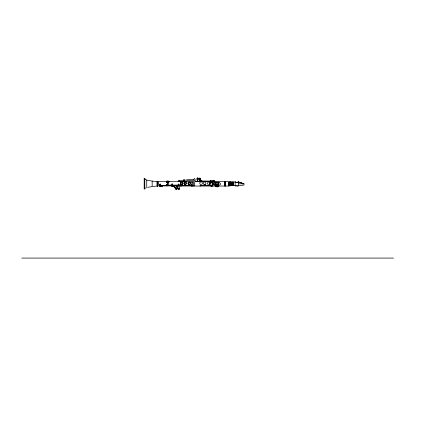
<?xml version="1.0" encoding="UTF-8"?>
<svg xmlns="http://www.w3.org/2000/svg" width="436" height="436" viewBox="0 0 436 436"><rect width="100%" height="100%" fill="white"/><g stroke="black" fill="none" stroke-linecap="round" stroke-linejoin="round"><path stroke-width="0.65" d="M168.16 182.401L167.604 182.101L167.609 182.891L167.942 182.869L167.936 182.079M180.951 186.025L180.951 184.03L180.509 184.03L180.504 186.025L191.508 186.014L191.508 186.385L192.036 186.385L192.036 186.014L193.475 186.014L193.475 185.594L192.036 185.594L192.036 184.232A1.014 1.014 0 0 0 192.658 182.689A1.014 1.014 0 0 0 190.995 182.635A1.014 1.014 0 0 0 191.508 184.215L191.508 185.594L189.551 185.594L189.9 184.455A1.303 1.303 0 0 0 190.243 182.493A1.303 1.303 0 0 0 188.254 182.493A1.303 1.303 0 0 0 188.597 184.455L189.022 185.594L185.442 185.594L185.829 184.314A1.248 1.248 0 0 0 186.156 182.433A1.248 1.248 0 0 0 184.248 182.433A1.248 1.248 0 0 0 184.581 184.314L185.055 185.594L181.85 185.594L182.303 184.368A1.335 1.335 0 0 0 182.793 182.548A1.335 1.335 0 0 0 180.967 182.057A1.335 1.335 0 0 0 180.482 183.883L181.425 185.594L180.569 185.594L180.569 186.014M217.58 184.363L217.58 185.796L216.943 185.801L216.943 184.395L215.624 184.39L215.624 185.78L215.046 185.769L215.046 184.39L213.237 184.395L213.34 183.643M216.038 186.597L216.087 185.627L216.43 185.48L218.332 185.681C218.85 187.148 216.817 187.071 216.038 186.597L216.038 185.801M218.332 186.477L217.58 186.216L217.58 185.453C217.4 186.559 216.272 185.104 216.943 184.39M217.128 185.796L217.58 185.791L216.97 185.622M217.58 185.856L217.58 184.39L218.376 184.395L219.422 185.137L220 184.978L220.578 183.981L220.425 183.403L219.422 182.798L218.845 182.978L218.376 184.363M238.634 182.21L238.421 181.839L236.884 182.602L235.14 181.839L235.14 185.791M178.242 186.101L178.248 184.106L178.755 184.106L178.755 186.101L178.248 185.965M178.248 184.657L178.537 184.968M217.58 185.523L216.943 185.491L216.91 186.205L216.087 186.423M217.39 185.622L217.58 186.216M209.176 184.243L209.193 183.594L210.593 182.804L211.956 182.826L213.329 183.649L213.329 184.395L211.901 185.142L210.544 185.093L209.176 184.243L210.163 184.957M209.345 184.248L209.362 183.6L210.207 182.918M210.479 181.414L210.457 181.114C210.076 181.578 210.741 181.703 210.457 181.174L210.277 181.403M172.765 185.834L172.503 185.36M166.487 182.221C165.974 180.455 167.642 183.284 168.721 181.861L168.748 181.229L167.686 180.902L166.59 181.213L166.541 181.812M160.835 185.91L161.167 185.829L160.857 186.15M168.885 182.292L168.885 181.507L168.885 182.139L168.705 181.583L193.742 181.583L193.742 186.047L216.703 186.041M144.796 189.017L144.801 178.553L144.474 178.248L144.18 178.493L144.18 189.164M168.002 182.319A2 0.338 -87.7 0 1 167.925 184.804L167.484 185.202L178.537 185.06M167.833 185.245L167.855 185.06A1.733 0.289 -87.7 0 0 168.007 182.493L167.865 181.496L167.522 181.807L167.865 181.496M177.13 188.123C176.738 190.919 173.806 187.262 174.166 185.959M216.997 185.491L216.91 185.949L217.58 185.959M217.46 185.774L217.542 185.573M167.484 185.202L167.588 184.613A1.69 0.283 -87.7 0 0 167.653 182.51L167.522 181.719L167.876 181.703M200.031 186.014L200.031 185.594L200.882 185.594L200.424 184.368A1.335 1.335 0 0 1 200.07 182.357A1.335 1.335 0 0 1 202.113 182.357A1.335 1.335 0 0 1 201.759 184.368L201.307 185.594L204.517 185.594L204.037 184.314A1.248 1.248 0 0 1 203.705 182.433A1.248 1.248 0 0 1 205.618 182.433A1.248 1.248 0 0 1 205.285 184.314L204.898 185.594L208.479 185.594L208.059 184.455A1.303 1.303 0 0 1 208.059 182.204A1.303 1.303 0 0 1 210.01 183.327M168.803 181.943L167.631 182.657L166.563 182.095L166.59 181.583L157.968 181.583L157.968 186.047M174.307 185.943A8.54 6.344 0 0 1 174.602 186.03L175.795 189.12A0.845 0.627 0 0 0 176.602 189.556A1.722 1.281 0 0 0 177.065 188.532L177.098 188.308M168.923 181.774L168.912 181.763M174.602 186.03L175.795 188.853A0.845 0.627 0 0 0 176.602 189.295A1.722 1.281 0 0 0 177.065 188.27L176.754 188.821M199.781 178.068L199.465 179.245L199.781 178.068L200.119 178.171L201.138 181.136A4.72 2.97 0 0 0 201.748 181.338L202.146 181.43L200.822 181.441M172.106 185.959L172.923 185.709M179.076 189.219L179.414 188.744A1.962 1.461 0 0 0 179.479 188.189L179.479 188.456A1.962 1.461 0 0 1 179.414 189.006C178.177 190.652 177.512 186.532 177.338 185.954L178.373 188.777L179.076 189.48M172.781 186.074L173.016 185.834L172.634 185.556L172.787 186.145L173.076 185.905M212.294 185.038L213.16 184.39M145.482 188.27L145.989 187.921M171.964 186.325L174.106 186.123L172.035 186.259M241.68 183.022L242.378 183.818L243.386 183.611M235.484 185.665L236.394 185.578L236.012 186.412L235.484 185.665L236.394 185.578M157.968 182.161L157.113 182.161M225.548 182.161L224.698 182.161M159.914 186.401C165.789 185.153 159.047 187.965 159.898 185.573M167.942 182.477L168.209 182.717M167.653 182.352L168.203 182.303M199.917 181.43L200.484 181.425L199.868 181.452M160.437 185.938L159.843 186.019L161.118 185.414L162.366 186.019L161.691 185.927M147.635 187.387L151.706 186.624M160.552 185.611L161.146 185.534M210.245 181.202L209.427 181.316L211.068 181.114M209.912 182.057L211.144 181.894M198.663 181.507L200.664 181.447L199.394 181.474L199.846 181.447M167.642 182.264L167.92 182.15M200.707 181.316L200.413 181.311A8.54 5.488 0 0 1 199.519 181.044L198.326 178.302A0.845 0.545 0 0 0 197.519 177.921A1.722 1.106 0 0 0 197.056 178.809L197.464 181.387L195.878 181.387M161.146 185.949L160.688 185.632L161.2 185.981L160.868 186.227L160.688 185.632L161.2 185.981L160.715 185.665M210.266 181.392L210.561 181.452L210.332 181.169M161.167 185.829L160.573 185.894L160.535 185.425L161.729 185.333M172.536 185.818L173.054 185.752M210.294 181.229L211.117 181.109M160.486 185.425L161.445 185.355M172.732 185.327L172.787 186.085L173.076 186.058M238.634 185.654L243.996 185.082L243.996 183.818L238.634 181.981M157.173 186.03L152.164 186.559L152.164 181.082A53.328 53.328 0 0 1 146.736 180.052A3.619 3.619 0 0 1 144.796 178.635M210.457 181.354L210.457 181.114M202.19 181.441L201.061 181.447M174.602 186.292A8.54 6.344 0 0 0 172.776 185.9L172.634 185.556L172.945 185.556L173.076 186.112L172.634 185.823M213.084 181.856L214.18 181.774L214.245 180.978L212.948 181.093M213.079 181.087L213.433 181.087L212.926 181.267M213.024 181.076L211.743 181.185L214.229 180.984M213.308 181.839L211.88 181.959L211.82 181.18M157.968 183.818L157.113 183.818M225.548 183.818L224.698 183.818M200.38 181.447L212.425 181.387M202.871 181.474L201.421 181.474L201.955 181.082A4.643 2.921 0 0 1 201.138 180.831M216.943 185.791L216.943 185.414L216.943 186.227M201.421 181.474L202.233 181.447M213.16 183.643L212.697 183.131M200.729 181L213.793 181.087M201.198 181.43L202.119 181.425M217.384 185.796L217.068 185.796M214.327 181.087L214.534 181.485M211.182 181.169L211.324 181.572M201.939 181.387L200.811 181.316M212.038 181.583L194.712 181.583L194.712 186.047M214.038 181.583L224.698 181.583L224.704 186.047L218.033 186.041M235.14 181.981L232.421 181.976L232.421 185.66L235.14 185.654M232.421 182.074L233.211 182.074M232.421 182.292L233.211 182.292M232.421 182.613L233.211 182.613M236.121 182.651L237.969 182.651M232.421 183.016L233.211 183.016M232.421 183.474L233.211 183.474M213.237 183.649L215.046 183.643L215.046 182.232L215.046 182.575L213.76 182.575L213.76 182.215L219.068 182.215L219.068 182.564L215.624 182.57L215.624 182.215L215.624 183.649L218.354 183.649M238.634 183.818L243.996 183.818M232.421 183.954L233.211 183.954M171.888 184.123L172.422 184.123L172.422 185.077M159.799 184.297L160.334 184.297M178.248 184.297L178.755 184.297M184.581 184.314L185.829 184.314M204.037 184.314L205.285 184.314M167.25 184.406L166.612 184.406L166.612 185.889M180.967 184.368L182.303 184.368M188.597 184.455L189.9 184.455M232.421 184.428L233.211 184.428M166.612 184.815L166.612 185.567M232.421 184.859L233.211 184.859M159.799 184.88L160.334 184.88M160.334 185.071L159.587 185.147L159.799 185.9M166.612 185.115L167.25 185.115M171.86 185.071L171.86 185.823M178.537 185.082L179.147 185.082M232.421 185.218L233.211 185.218M167.25 185.322L180.509 185.311M160.334 185.387L178.755 185.414M180.509 185.338L180.951 185.338M159.587 185.496L160.334 185.447M232.421 185.48L233.211 185.48M167.25 185.567L171.969 185.567A11.843 8.802 0 0 1 172.716 185.665M172.324 185.556L173.501 185.578M176.46 185.578L180.509 185.578M210.97 185.594L209.008 185.594L209.356 184.455A1.303 1.303 0 0 0 209.836 183.981M232.421 185.562L233.211 185.562M160.334 185.654L178.248 185.632M172.324 185.823L172.945 185.823M180.509 185.823L179.125 185.823L179.147 184.406L178.537 184.406L178.537 185.632M160.334 185.9L172.776 185.9L172.656 185.583M178.248 185.9L176.662 185.632L177.065 188.532M21.8 258.079L393.506 258.079M201.279 181.447L201.35 181.087M238.421 182.204L239.364 182.232M173.337 186.014L174.275 185.949M167.604 182.788L167.004 182.706M167.293 182.869L167.604 182.891M199.781 178.373L200.277 178.646L201.138 181.136M152.164 181.087L157.173 181.616M201.955 181.082L202.375 181.474M198.326 178.302L199.819 180.82M175.964 188.843L174.166 185.698M160.688 185.9L161.2 186.188L161.048 185.632M211.558 182.275L212.005 182.553M192.102 182.275L192.549 182.553M241.838 183.447L240.759 182.711L241.49 183.447M241.855 183.082L242.378 183.818M216.087 186.216L216.294 186.521M176.754 185.959L177.13 188.385M197.056 178.809L197.464 181.387M167.511 181.512L167.647 182.33A1.962 0.327 -87.7 0 1 167.577 184.766M179.125 185.556L179.479 188.456M199.465 178.934L199.737 181.441M161.129 185.36L161.195 186.134L160.862 186.167L160.802 185.404M214.207 180.984L214.31 181.763M209.482 181.311L209.525 182.095M166.481 181.398L166.487 182.079M238.634 181.839L238.634 185.791M238.421 181.839L238.421 182.651M235.353 181.839L235.353 182.651M233.211 181.976L233.211 185.66M232.132 181.959L232.132 185.671M231.56 181.926L231.56 185.703M231.271 181.905L231.271 185.725M230.987 181.883L230.987 185.752M230.699 181.856L230.699 185.78M230.415 181.823L230.415 185.807M230.132 181.796L230.132 185.84M229.843 181.758L229.843 185.878M229.559 181.719L229.559 185.916M229.009 181.654L229.009 185.976M225.488 181.632L225.488 185.998M225.352 181.708L225.352 185.927M225.276 181.73L225.276 185.9M225.199 181.747L225.199 185.883M225.123 181.752L225.123 185.883M224.971 181.73L224.971 185.9M224.894 181.708L224.894 185.927M224.823 181.676L224.823 185.959M218.278 185.856L218.278 186.652M218.076 185.523L218.076 186.319M216.43 185.48L216.43 186.276M215.046 184.395L215.046 185.78M214.327 181.801L214.327 180.782L213.793 180.782L213.793 181.322M212.937 186.014L212.937 185.594L211.493 185.594L211.493 186.385L210.97 186.385L210.97 186.014M212.539 185.594L212.539 186.014M212.212 185.594L212.212 186.014M211.182 181.572L211.182 180.864L210.817 180.864L210.817 181.681M200.702 185.594L200.702 186.014M200.326 178.438L200.326 178.749M199.519 180.744L199.519 181.044M197.519 177.921L197.519 178.22A1.722 1.106 0 0 0 197.056 179.109M195.878 181.599L195.878 180.891L195.366 180.891L195.366 181.485M193.083 185.594L193.083 186.014M192.756 185.594L192.756 186.014M184.433 180.422L184.433 179.43L183.67 179.43L183.67 181.414M182.335 185.06L182.335 184.123L181.828 184.123L181.828 184.559M181.245 185.594L181.245 186.014M179.136 180.662L179.136 181.414M176.564 188.962L176.602 189.556M172.787 186.145L172.776 185.632A8.54 6.344 0 0 1 173.397 185.731M170.487 185.06L170.487 185.567M167.25 183.779L167.25 185.889M157.908 181.632L157.908 185.998M157.767 181.708L157.767 185.927M157.696 181.73L157.696 185.9M157.619 181.747L157.619 185.883M157.538 181.752L157.538 185.883M157.385 181.73L157.385 185.9M157.309 181.708L157.309 185.927M157.238 181.676L157.238 185.959M157.113 181.583L157.113 186.047M146.736 180.046L146.736 187.6M197.519 178.22A0.845 0.545 0 0 1 198.326 178.602M210.277 183.474A1.014 1.014 0 0 1 211.297 182.232A1.014 1.014 0 0 1 212.234 183.54M176.286 185.921A6.714 4.992 0 0 1 177.338 186.216M144.469 179.158A4.164 4.164 0 0 1 144.18 178.635M193.818 179.469L193.742 179.567A23.822 23.822 0 0 0 184.483 180.406L178.253 180.662L178.253 181.414L186.101 181.414L187.142 180.662L194.543 180.662A1.357 1.357 0 0 0 194.543 178.471A1.869 1.869 0 0 0 193.818 179.469M182.51 183.72L182.172 184.057L180.76 183.72A1.008 1.008 0 0 1 181.638 182.204A1.008 1.008 0 0 1 182.51 183.72M186.052 183.725L185.72 184.057L184.352 183.725A0.981 0.981 0 0 1 185.202 182.253A0.981 0.981 0 0 1 186.052 183.725M190.134 183.839L189.791 184.188L188.363 183.839A1.025 1.025 0 0 1 189.251 182.308A1.025 1.025 0 0 1 190.134 183.839M237.865 185.36L237.484 186.194L237.963 186.412L238.345 185.578L237.865 185.36M200.822 181.125L201.138 181.109L200.822 181.125M200.751 181.305L200.413 181.311L200.751 181.305M228.404 186.014L225.548 186.047L225.548 181.583L228.404 181.616L228.404 186.014M172.324 184.03L171.86 184.03L171.86 186.139L172.324 186.139L172.324 184.03M160.334 184.112L159.799 184.112L159.799 186.221L160.334 186.221L160.334 184.112M192.036 184.232L191.508 184.232L192.036 184.232"/></g></svg>
